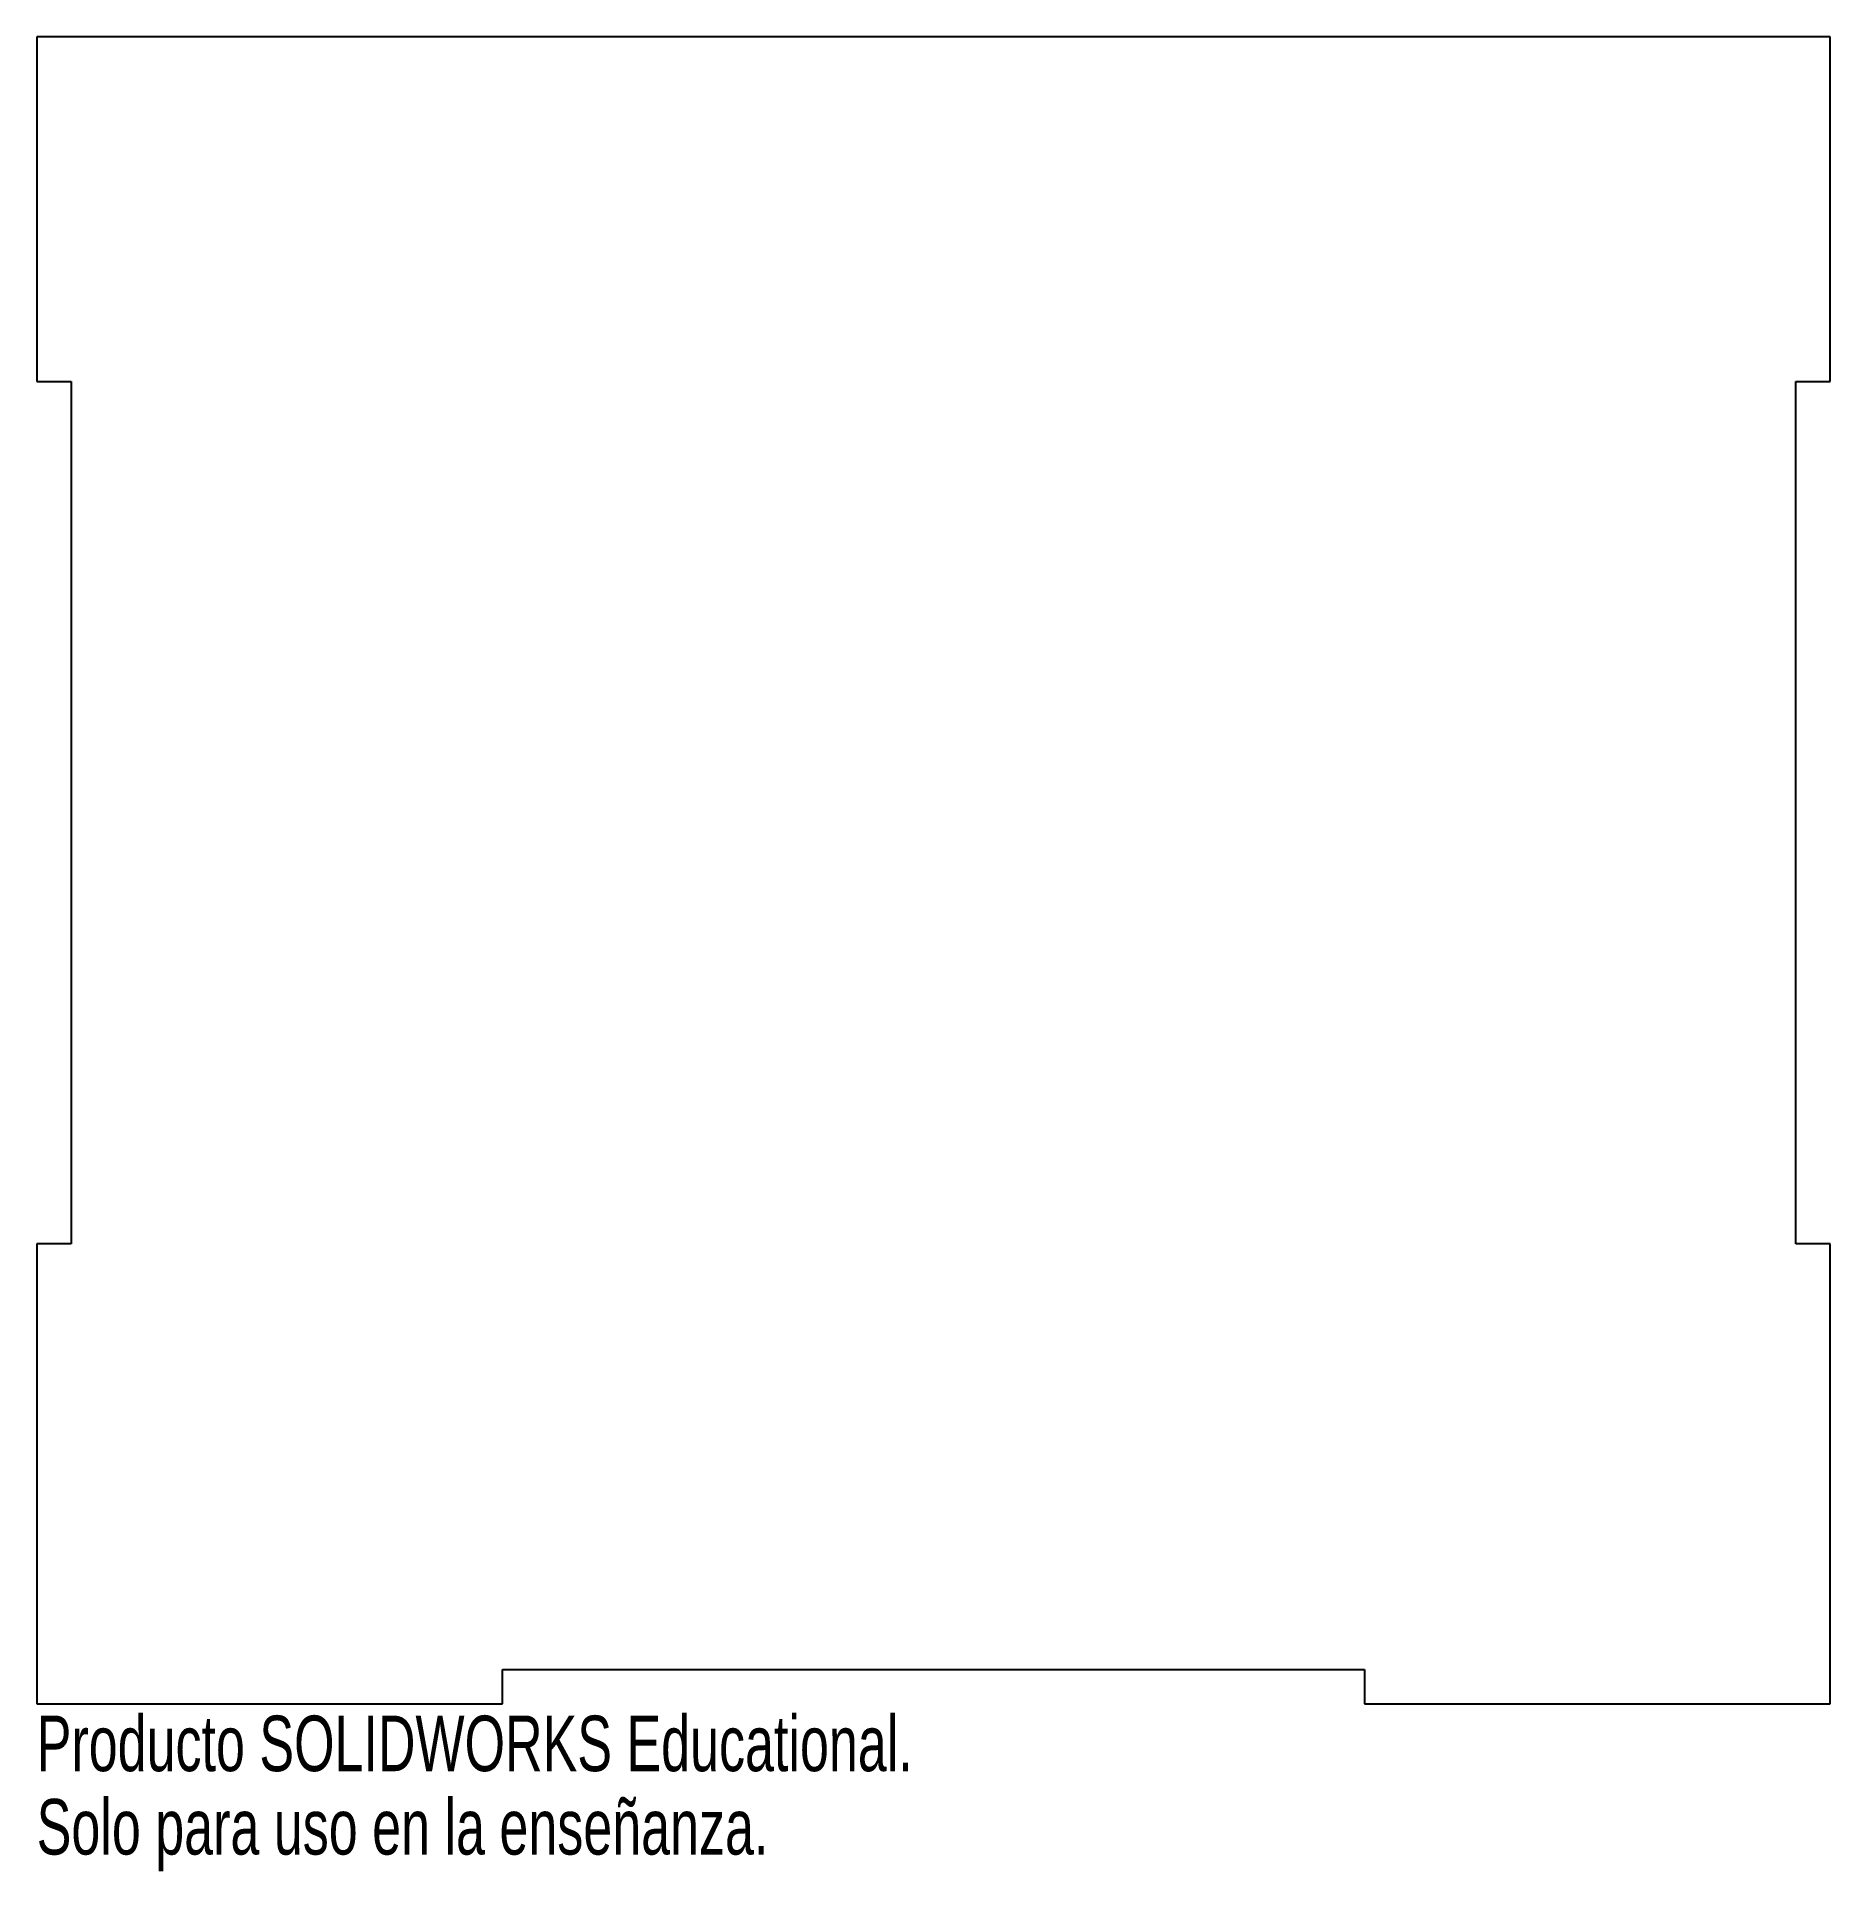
# Model space of a CAD drawing. Header units: millimetres. Extents: x 0 to 156, y -15 to 145.
import ezdxf

# ---------------------------------------------------------------- set-up
doc = ezdxf.new("R2010")
doc.units = ezdxf.units.MM
doc.styles.add('SLDTEXTSTYLE0', font='TXT', dxfattribs={"width": 0.7})

msp = doc.modelspace()

# ---------------------------------------------------------------- linework, layer by layer
at = {"color": 7, "linetype": 'Continuous', "lineweight": 25}
for p, q in [((156, 145), (0, 145)), ((0, 145), (0, 115)), ((156, 115), (156, 145)), ((0, 115), (3, 115)), ((3, 115), (3, 40)), ((153, 40), (153, 115)), ((153, 115), (156, 115)), ((0, 40), (0, 0)), ((3, 40), (0, 40)), ((156, 40), (153, 40)), ((156, 0), (156, 40)), ((40.5, 0), (40.5, 3)), ((40.5, 3), (115.5, 3)), ((115.5, 3), (115.5, 0)), ((0, 0), (40.5, 0)), ((115.5, 0), (156, 0))]:
    msp.add_line(p, q, dxfattribs=at)

# ---------------------------------------------------------------- texts
at = {"color": 7, "linetype": 'Continuous', "char_height": 4.8336, "attachment_point": 1, "style": 'SLDTEXTSTYLE0'}
for s, insert in [('Producto SOLIDWORKS Educational.', (0, -1.02)), ('Solo para uso en la enseñanza.', (0, -8.27))]:
    msp.add_mtext(s, dxfattribs=dict(at, insert=insert))

doc.saveas('drawing.dxf')
